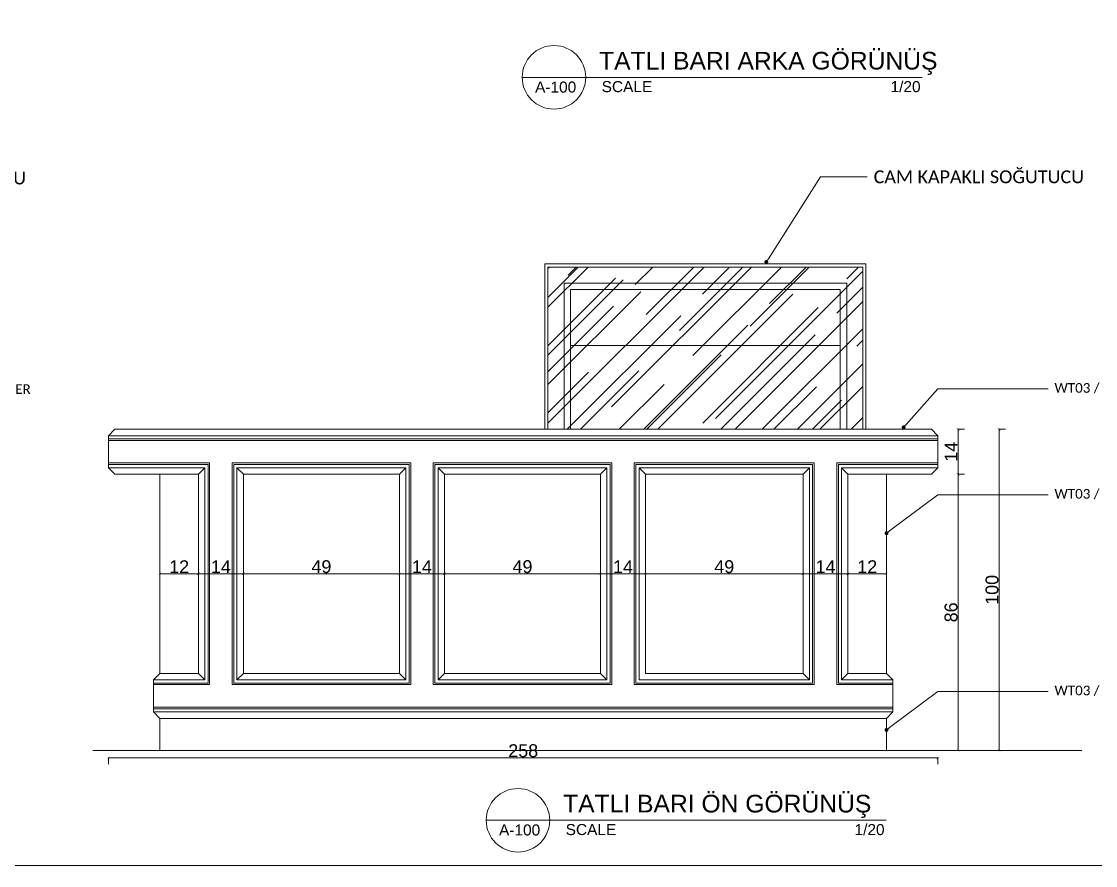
# Model space of a CAD drawing. Header units: millimetres. Extents: x 29001 to 40804, y -8833 to -5892.
# Drawn here: x 40295.8 to 40630.2, y -6506.1 to -6243.3 of the extents above; entities that cross this region are included whole.
import ezdxf
from ezdxf import colors
from ezdxf.entities.mleader import LeaderData, LeaderLine
from ezdxf.enums import TextEntityAlignment as Align
from ezdxf.math import Vec2, Vec3

# ---------------------------------------------------------------- set-up
doc = ezdxf.new("R2010")
doc.units = ezdxf.units.MM
doc.layers.get('0').update_dxf_attribs({"lineweight": 0})
doc.layers.get('Defpoints').update_dxf_attribs({"lineweight": 0})
for name, color, linetype, lineweight in [('Auto-Gor_3', 8, 'Continuous', 0), ('Auto-Tarama', 251, 'Continuous', 0), ('xxx_Auto_Kaplama_Mermer', 23, 'Continuous', 0), ('xxx_Auto_Olcu_Ic', 33, 'Continuous', 0), ('xxx_Auto_Yardimci_Isaret Genel', 51, 'Continuous', 0), ('xxx_Auto_Yardimci_Metraj', 81, 'Continuous', 0), ('xxx_Auto_Yardimci_Yazi', 7, 'Continuous', 0)]:
    doc.layers.add(name, color=color, linetype=linetype, lineweight=lineweight)
doc.styles.add('Arial', font='arial.ttf')
doc.styles.add('AUTOBAN', font='')
doc.styles.add('narrow', font='ARIALN.TTF', dxfattribs={"height": 4})
doc.styles.get("Standard").update_dxf_attribs({"font": 'arial.ttf'})
doc.styles.get('AUTOBAN').set_extended_font_data('Helvetica Normal Tr')
doc.dimstyles.new('AUTO_DIM_1-20', dxfattribs={"dimtxt": 4, "dimasz": 0.75, "dimexe": 2, "dimexo": 10, "dimgap": 0.2, "dimtad": 1, "dimdec": 0, "dimrnd": 0.5, "dimdsep": 46, "dimtxsty": 'AUTOBAN', "dimblk": 'ARCHTICK', "dimcen": 2, "dimclrd": 256, "dimclre": 256, "dimclrt": 256, "dimadec": 0, "dimazin": 0, "dimtfac": 1, "dimtdec": 0, "dimtix": 1, "dimtofl": 0, "dimtmove": 1, "dimatfit": 3, "dimfxl": 1, "dimtolj": 1, "dimtzin": 0, "dimlwd": -1, "dimlwe": -1, "dimarcsym": 0})

# ---------------------------------------------------------------- blocks, each defined once
blk = doc.blocks.new('a2-20 antet')
at = {"layer": 'xxx_Auto_Yardimci_Metraj', "color": 1}
blk.add_lwpolyline([(-85069.27, -13212.01), (-86257.27, -13212.01), (-86257.27, -14052.09), (-85069.27, -14052.09)], close=True, dxfattribs=at)
at = {"layer": 'xxx_Auto_Yardimci_Yazi', "linetype": 'ByBlock', "style": 'Arial'}
for tag, p in [('PROJEADI', (-85173.91, -13280.49)), ('REVNO1', (-85169.44, -13804.54)), ('REV-T1', (-85099.41, -13804.54)), ('REVNO2', (-85169.44, -13813.1)), ('REV-T2', (-85099.41, -13813.1)), ('REVNO3', (-85169.44, -13821.65)), ('REV-T3', (-85099.41, -13821.65)), ('REVNO4', (-85169.44, -13830.21)), ('REV-T4', (-85099.41, -13830.21)), ('ÇİZİMADI', (-85173.63, -13851.47)), ('SIZE', (-85086.21, -13861.81)), ('ÖLÇEK', (-85132.48, -13869.95)), ('ÇİZEN', (-85132.49, -13878.42)), ('KONTROL', (-85132.17, -13886.98)), ('TARİH', (-85132.17, -13895.53)), ('PROJENO', (-85132.17, -13904.09)), ('PRJNO', (-85140.88, -13918.85)), ('DC', (-85114.62, -13918.85)), ('SSN', (-85096.92, -13918.85))]:
    blk.add_attdef(tag, p, '', height=3.93, dxfattribs=at)
blk = doc.blocks.new('_Dot')
at = {"color": 0, "linetype": 'ByBlock', "lineweight": -2}
blk.add_line((-0.5, 0), (-1, 0), dxfattribs=at)
at = {"color": 0, "linetype": 'ByBlock', "const_width": 0.5}
blk.add_lwpolyline([(-0.25, 0, 1), (0.25, 0, 1)], format="xyb", close=True, dxfattribs=at)
blk = doc.blocks.new('_ArchTick')
at = {"color": 0, "linetype": 'ByBlock', "const_width": 0.15}
blk.add_lwpolyline([(-0.5, -0.5), (0.5, 0.5)], dxfattribs=at)
blk = doc.blocks.new('*D369')
at = {"layer": 'Defpoints', "color": 0, "transparency": 16777216}
for p in [(40350.9, -6415.3), (40364.9, -6415.3), (40364.9, -6415.3)]:
    blk.add_point(p, dxfattribs=at)
at = {"layer": 'xxx_Auto_Olcu_Ic', "transparency": 16777216}
for p, q in [((40350.9, -6415.3), (40350.9, -6413.3)), ((40364.9, -6415.3), (40364.9, -6413.3)), ((40350.9, -6415.3), (40364.9, -6415.3))]:
    blk.add_line(p, q, dxfattribs=at)
at = {"layer": 'xxx_Auto_Olcu_Ic', "transparency": 16777216, "xscale": 0.75, "yscale": 0.75, "zscale": 0.75, "rotation": 180}
blk.add_blockref('_ArchTick', (40350.9, -6415.3), dxfattribs=at)
at = {"layer": 'xxx_Auto_Olcu_Ic', "transparency": 16777216, "xscale": 0.75, "yscale": 0.75, "zscale": 0.75}
blk.add_blockref('_ArchTick', (40364.9, -6415.3), dxfattribs=at)
at = {"layer": 'xxx_Auto_Olcu_Ic', "transparency": 16777216, "insert": (40357.9, -6413.1), "char_height": 4, "attachment_point": 5, "style": 'AUTOBAN'}
blk.add_mtext('\\A1;14', dxfattribs=at)
blk = doc.blocks.new('*D370')
at = {"layer": 'Defpoints', "color": 0, "transparency": 16777216}
for p in [(40364.9, -6415.3), (40413.5, -6415.3), (40413.5, -6415.3)]:
    blk.add_point(p, dxfattribs=at)
at = {"layer": 'xxx_Auto_Olcu_Ic', "transparency": 16777216}
for p, q in [((40364.9, -6415.3), (40364.9, -6413.3)), ((40413.5, -6415.3), (40413.5, -6413.3)), ((40364.9, -6415.3), (40413.5, -6415.3))]:
    blk.add_line(p, q, dxfattribs=at)
at = {"layer": 'xxx_Auto_Olcu_Ic', "transparency": 16777216, "xscale": 0.75, "yscale": 0.75, "zscale": 0.75, "rotation": 180}
blk.add_blockref('_ArchTick', (40364.9, -6415.3), dxfattribs=at)
at = {"layer": 'xxx_Auto_Olcu_Ic', "transparency": 16777216, "xscale": 0.75, "yscale": 0.75, "zscale": 0.75}
blk.add_blockref('_ArchTick', (40413.5, -6415.3), dxfattribs=at)
at = {"layer": 'xxx_Auto_Olcu_Ic', "transparency": 16777216, "insert": (40389.2, -6413.1), "char_height": 4, "attachment_point": 5, "style": 'AUTOBAN'}
blk.add_mtext('\\A1;49', dxfattribs=at)
blk = doc.blocks.new('*D371')
at = {"layer": 'Defpoints', "color": 0, "transparency": 16777216}
for p in [(40413.5, -6415.3), (40427.5, -6415.3), (40427.5, -6415.3)]:
    blk.add_point(p, dxfattribs=at)
at = {"layer": 'xxx_Auto_Olcu_Ic', "transparency": 16777216}
for p, q in [((40427.5, -6415.3), (40427.5, -6413.3)), ((40413.5, -6415.3), (40413.5, -6417.3)), ((40413.5, -6415.3), (40427.5, -6415.3))]:
    blk.add_line(p, q, dxfattribs=at)
at = {"layer": 'xxx_Auto_Olcu_Ic', "transparency": 16777216, "xscale": 0.75, "yscale": 0.75, "zscale": 0.75, "rotation": 180}
blk.add_blockref('_ArchTick', (40413.5, -6415.3), dxfattribs=at)
at = {"layer": 'xxx_Auto_Olcu_Ic', "transparency": 16777216, "xscale": 0.75, "yscale": 0.75, "zscale": 0.75}
blk.add_blockref('_ArchTick', (40427.5, -6415.3), dxfattribs=at)
at = {"layer": 'xxx_Auto_Olcu_Ic', "transparency": 16777216, "insert": (40420.5, -6413.1), "char_height": 4, "attachment_point": 5, "style": 'AUTOBAN'}
blk.add_mtext('\\A1;14', dxfattribs=at)
blk = doc.blocks.new('*D372')
at = {"layer": 'Defpoints', "color": 0, "transparency": 16777216}
for p in [(40427.5, -6415.3), (40476.1, -6415.3), (40476.1, -6415.3)]:
    blk.add_point(p, dxfattribs=at)
at = {"layer": 'xxx_Auto_Olcu_Ic', "transparency": 16777216}
for p, q in [((40476.1, -6415.3), (40476.1, -6413.3)), ((40427.5, -6415.3), (40427.5, -6417.3)), ((40427.5, -6415.3), (40476.1, -6415.3))]:
    blk.add_line(p, q, dxfattribs=at)
at = {"layer": 'xxx_Auto_Olcu_Ic', "transparency": 16777216, "xscale": 0.75, "yscale": 0.75, "zscale": 0.75, "rotation": 180}
blk.add_blockref('_ArchTick', (40427.5, -6415.3), dxfattribs=at)
at = {"layer": 'xxx_Auto_Olcu_Ic', "transparency": 16777216, "xscale": 0.75, "yscale": 0.75, "zscale": 0.75}
blk.add_blockref('_ArchTick', (40476.1, -6415.3), dxfattribs=at)
at = {"layer": 'xxx_Auto_Olcu_Ic', "transparency": 16777216, "insert": (40451.8, -6413.1), "char_height": 4, "attachment_point": 5, "style": 'AUTOBAN'}
blk.add_mtext('\\A1;49', dxfattribs=at)
blk = doc.blocks.new('*D373')
at = {"layer": 'Defpoints', "color": 0, "transparency": 16777216}
for p in [(40476.1, -6415.3), (40490.1, -6415.3), (40490.1, -6415.3)]:
    blk.add_point(p, dxfattribs=at)
at = {"layer": 'xxx_Auto_Olcu_Ic', "transparency": 16777216}
for p, q in [((40476.1, -6415.3), (40476.1, -6413.3)), ((40490.1, -6415.3), (40490.1, -6413.3)), ((40476.1, -6415.3), (40490.1, -6415.3))]:
    blk.add_line(p, q, dxfattribs=at)
at = {"layer": 'xxx_Auto_Olcu_Ic', "transparency": 16777216, "xscale": 0.75, "yscale": 0.75, "zscale": 0.75, "rotation": 180}
blk.add_blockref('_ArchTick', (40476.1, -6415.3), dxfattribs=at)
at = {"layer": 'xxx_Auto_Olcu_Ic', "transparency": 16777216, "xscale": 0.75, "yscale": 0.75, "zscale": 0.75}
blk.add_blockref('_ArchTick', (40490.1, -6415.3), dxfattribs=at)
at = {"layer": 'xxx_Auto_Olcu_Ic', "transparency": 16777216, "insert": (40483.1, -6413.1), "char_height": 4, "attachment_point": 5, "style": 'AUTOBAN'}
blk.add_mtext('\\A1;14', dxfattribs=at)
blk = doc.blocks.new('*D374')
at = {"layer": 'Defpoints', "color": 0, "transparency": 16777216}
for p in [(40490.1, -6415.3), (40539.14, -6415.3), (40539.14, -6415.3)]:
    blk.add_point(p, dxfattribs=at)
at = {"layer": 'xxx_Auto_Olcu_Ic', "transparency": 16777216}
for p, q in [((40490.1, -6415.3), (40490.1, -6413.3)), ((40539.14, -6415.3), (40539.14, -6413.3)), ((40490.1, -6415.3), (40539.14, -6415.3))]:
    blk.add_line(p, q, dxfattribs=at)
at = {"layer": 'xxx_Auto_Olcu_Ic', "transparency": 16777216, "xscale": 0.75, "yscale": 0.75, "zscale": 0.75, "rotation": 180}
blk.add_blockref('_ArchTick', (40490.1, -6415.3), dxfattribs=at)
at = {"layer": 'xxx_Auto_Olcu_Ic', "transparency": 16777216, "xscale": 0.75, "yscale": 0.75, "zscale": 0.75}
blk.add_blockref('_ArchTick', (40539.14, -6415.3), dxfattribs=at)
at = {"layer": 'xxx_Auto_Olcu_Ic', "transparency": 16777216, "insert": (40514.62, -6413.1), "char_height": 4, "attachment_point": 5, "style": 'AUTOBAN'}
blk.add_mtext('\\A1;49', dxfattribs=at)
blk = doc.blocks.new('*D375')
at = {"layer": 'Defpoints', "color": 0, "transparency": 16777216}
for p in [(40539.14, -6415.3), (40553.14, -6415.3), (40553.14, -6415.3)]:
    blk.add_point(p, dxfattribs=at)
at = {"layer": 'xxx_Auto_Olcu_Ic', "transparency": 16777216}
for p, q in [((40539.14, -6415.3), (40539.14, -6413.3)), ((40553.14, -6415.3), (40553.14, -6413.3)), ((40539.14, -6415.3), (40553.14, -6415.3))]:
    blk.add_line(p, q, dxfattribs=at)
at = {"layer": 'xxx_Auto_Olcu_Ic', "transparency": 16777216, "xscale": 0.75, "yscale": 0.75, "zscale": 0.75, "rotation": 180}
blk.add_blockref('_ArchTick', (40539.14, -6415.3), dxfattribs=at)
at = {"layer": 'xxx_Auto_Olcu_Ic', "transparency": 16777216, "xscale": 0.75, "yscale": 0.75, "zscale": 0.75}
blk.add_blockref('_ArchTick', (40553.14, -6415.3), dxfattribs=at)
at = {"layer": 'xxx_Auto_Olcu_Ic', "transparency": 16777216, "insert": (40546.14, -6413.1), "char_height": 4, "attachment_point": 5, "style": 'AUTOBAN'}
blk.add_mtext('\\A1;14', dxfattribs=at)
blk = doc.blocks.new('*D376')
at = {"layer": 'Defpoints', "color": 0, "transparency": 16777216}
for p in [(40553.14, -6415.3), (40565.14, -6415.3), (40565.14, -6415.3)]:
    blk.add_point(p, dxfattribs=at)
at = {"layer": 'xxx_Auto_Olcu_Ic', "transparency": 16777216}
for p, q in [((40565.14, -6415.3), (40565.14, -6413.3)), ((40553.14, -6415.3), (40553.14, -6417.3)), ((40553.14, -6415.3), (40565.14, -6415.3))]:
    blk.add_line(p, q, dxfattribs=at)
at = {"layer": 'xxx_Auto_Olcu_Ic', "transparency": 16777216, "xscale": 0.75, "yscale": 0.75, "zscale": 0.75, "rotation": 180}
blk.add_blockref('_ArchTick', (40553.14, -6415.3), dxfattribs=at)
at = {"layer": 'xxx_Auto_Olcu_Ic', "transparency": 16777216, "xscale": 0.75, "yscale": 0.75, "zscale": 0.75}
blk.add_blockref('_ArchTick', (40565.14, -6415.3), dxfattribs=at)
at = {"layer": 'xxx_Auto_Olcu_Ic', "transparency": 16777216, "insert": (40559.14, -6413.1), "char_height": 4, "attachment_point": 5, "style": 'AUTOBAN'}
blk.add_mtext('\\A1;12', dxfattribs=at)
blk = doc.blocks.new('*D377')
at = {"layer": 'Defpoints', "color": 0, "transparency": 16777216}
for p in [(40338.9, -6415.3), (40338.9, -6415.3), (40350.9, -6415.3)]:
    blk.add_point(p, dxfattribs=at)
at = {"layer": 'xxx_Auto_Olcu_Ic', "transparency": 16777216}
for p, q in [((40338.9, -6415.3), (40338.9, -6413.3)), ((40350.9, -6415.3), (40350.9, -6413.3)), ((40350.9, -6415.3), (40338.9, -6415.3))]:
    blk.add_line(p, q, dxfattribs=at)
at = {"layer": 'xxx_Auto_Olcu_Ic', "transparency": 16777216, "xscale": 0.75, "yscale": 0.75, "zscale": 0.75, "rotation": 180}
blk.add_blockref('_ArchTick', (40338.9, -6415.3), dxfattribs=at)
at = {"layer": 'xxx_Auto_Olcu_Ic', "transparency": 16777216, "xscale": 0.75, "yscale": 0.75, "zscale": 0.75}
blk.add_blockref('_ArchTick', (40350.9, -6415.3), dxfattribs=at)
at = {"layer": 'xxx_Auto_Olcu_Ic', "transparency": 16777216, "insert": (40344.9, -6413.1), "char_height": 4, "attachment_point": 5, "style": 'AUTOBAN'}
blk.add_mtext('\\A1;12', dxfattribs=at)
blk = doc.blocks.new('*D378')
at = {"layer": 'Defpoints', "color": 0, "transparency": 16777216}
for p in [(40322.9, -6372.42, 0), (40581.14, -6371.67, 0), (40581.14, -6472.6)]:
    blk.add_point(p, dxfattribs=at)
at = {"layer": 'xxx_Auto_Olcu_Ic', "transparency": 16777216}
for p, q in [((40322.9, -6472.6), (40322.9, -6474.6)), ((40322.9, -6472.6), (40581.14, -6472.6)), ((40581.14, -6472.6), (40581.14, -6474.6))]:
    blk.add_line(p, q, dxfattribs=at)
at = {"layer": 'xxx_Auto_Olcu_Ic', "transparency": 16777216, "xscale": 0.75, "yscale": 0.75, "zscale": 0.75, "rotation": 180}
blk.add_blockref('_ArchTick', (40322.9, -6472.6), dxfattribs=at)
at = {"layer": 'xxx_Auto_Olcu_Ic', "transparency": 16777216, "xscale": 0.75, "yscale": 0.75, "zscale": 0.75}
blk.add_blockref('_ArchTick', (40581.14, -6472.6), dxfattribs=at)
at = {"layer": 'xxx_Auto_Olcu_Ic', "transparency": 16777216, "insert": (40452.02, -6470.4), "char_height": 4, "attachment_point": 5, "style": 'AUTOBAN'}
blk.add_mtext('\\A1;258', dxfattribs=at)
blk = doc.blocks.new('*D379')
at = {"layer": 'Defpoints', "color": 0, "transparency": 16777216}
for p in [(40565.14, -6370.3, 0), (40600.2, -6370.3), (40565.14, -6470.3)]:
    blk.add_point(p, dxfattribs=at)
at = {"layer": 'xxx_Auto_Olcu_Ic', "transparency": 16777216}
for p, q in [((40600.2, -6370.3), (40602.2, -6370.3)), ((40600.2, -6470.3), (40600.2, -6370.3)), ((40600.2, -6470.3), (40602.2, -6470.3))]:
    blk.add_line(p, q, dxfattribs=at)
at = {"layer": 'xxx_Auto_Olcu_Ic', "transparency": 16777216, "xscale": 0.75, "yscale": 0.75, "zscale": 0.75}
for p, rotation in [((40600.2, -6370.3), 90), ((40600.2, -6470.3), 270)]:
    blk.add_blockref('_ArchTick', p, dxfattribs=dict(at, rotation=rotation))
at = {"layer": 'xxx_Auto_Olcu_Ic', "transparency": 16777216, "insert": (40598, -6420.3), "char_height": 4, "attachment_point": 5, "rotation": 90, "style": 'AUTOBAN'}
blk.add_mtext('\\A1;100', dxfattribs=at)
blk = doc.blocks.new('*D380')
at = {"layer": 'Defpoints', "color": 0, "transparency": 16777216}
for p in [(40565.76, -6370.3), (40565.14, -6384.3), (40587.44, -6384.3)]:
    blk.add_point(p, dxfattribs=at)
at = {"layer": 'xxx_Auto_Olcu_Ic', "transparency": 16777216}
for p, q in [((40587.44, -6370.3), (40589.44, -6370.3)), ((40587.44, -6370.3), (40587.44, -6384.3)), ((40587.44, -6384.3), (40589.44, -6384.3))]:
    blk.add_line(p, q, dxfattribs=at)
at = {"layer": 'xxx_Auto_Olcu_Ic', "transparency": 16777216, "xscale": 0.75, "yscale": 0.75, "zscale": 0.75}
for p, rotation in [((40587.44, -6370.3), 90), ((40587.44, -6384.3), 270)]:
    blk.add_blockref('_ArchTick', p, dxfattribs=dict(at, rotation=rotation))
at = {"layer": 'xxx_Auto_Olcu_Ic', "transparency": 16777216, "insert": (40585.24, -6377.3), "char_height": 4, "attachment_point": 5, "rotation": 90, "style": 'AUTOBAN'}
blk.add_mtext('\\A1;14', dxfattribs=at)
blk = doc.blocks.new('*D381')
at = {"layer": 'Defpoints', "color": 0, "transparency": 16777216}
for p in [(40579.14, -6384.3), (40579.14, -6470.3), (40587.44, -6470.3)]:
    blk.add_point(p, dxfattribs=at)
at = {"layer": 'xxx_Auto_Olcu_Ic', "transparency": 16777216}
for p, q in [((40587.44, -6384.3), (40589.44, -6384.3)), ((40587.44, -6384.3), (40587.44, -6470.3)), ((40587.44, -6470.3), (40589.44, -6470.3))]:
    blk.add_line(p, q, dxfattribs=at)
at = {"layer": 'xxx_Auto_Olcu_Ic', "transparency": 16777216, "xscale": 0.75, "yscale": 0.75, "zscale": 0.75}
for p, rotation in [((40587.44, -6384.3), 90), ((40587.44, -6470.3), 270)]:
    blk.add_blockref('_ArchTick', p, dxfattribs=dict(at, rotation=rotation))
at = {"layer": 'xxx_Auto_Olcu_Ic', "transparency": 16777216, "insert": (40585.24, -6427.3), "char_height": 4, "attachment_point": 5, "rotation": 90, "style": 'AUTOBAN'}
blk.add_mtext('\\A1;86', dxfattribs=at)
blk = doc.blocks.new('TITLE')
for p, q in [((7.65, 0), (-7.2, 0)), ((7.2, 0), (83.43, 0))]:
    blk.add_line(p, q)
for start, end in [(0, 180), (180, 0)]:
    blk.add_arc((0, 0), 7.2, start, end)
blk.add_text('SCALE', height=2.5).set_placement((10.81, -3.35))
blk.add_attdef('%%UTITLE', (10.23, 1.78), '', height=4)
blk.add_attdef('SHEET', text='', height=2.5).set_placement((3.8, 2.58), align=Align.MIDDLE_CENTER)
blk.add_attdef('R-XXX', text='', height=2.5).set_placement((0.38, -3.45), align=Align.CENTER)
blk.add_attdef('SCALE', text='', height=2.5).set_placement((83.07, -3.35), align=Align.RIGHT)

msp = doc.modelspace()

# ---------------------------------------------------------------- hatches: boundary and pattern name
at = {"layer": 'Auto-Tarama'}
h = msp.add_hatch(dxfattribs=at)
h.set_pattern_fill('AR-RROOF', color=256, scale=0.5, angle=45)
h.set_pattern_definition([(45, (70628.024, 53976.783), (10.7763073, 28.7368196), [190.5, -25.4, 63.5, -12.7]), (45, (70635.477, 53993.217), (-20.9239968, 2.9634845), [38.1, -4.191, 76.2, -9.525]), (45, (70624.881, 53988.906), (40.6805602, 52.7141034), [101.6, -17.78, 50.8, -12.7])])
h.paths.add_polyline_path([(40459.74, -6370.3), (40557.74, -6370.3), (40557.74, -6319.8), (40459.74, -6319.8)])

# ---------------------------------------------------------------- linework, layer by layer
for p, q in [((40424, -6380.8), (40479.6, -6380.8)), ((40317.98, -6470.3), (40625.96, -6470.3))]:
    msp.add_line(p, q)
at = {"layer": 'Auto-Gor_3'}
for p, q in [((40458.74, -6318.8, 0), (40558.74, -6318.8, 0)), ((40458.74, -6318.8, 0), (40458.74, -6370.3, 0)), ((40459.74, -6319.8, 0), (40557.74, -6319.8, 0)), ((40459.74, -6319.8, 0), (40459.74, -6370.3, 0)), ((40557.74, -6319.8, 0), (40557.74, -6370.3, 0)), ((40558.74, -6318.8, 0), (40558.74, -6370.3, 0)), ((40464.74, -6324.8, 0), (40464.74, -6370.3, 0)), ((40466.74, -6326.8, 0), (40466.74, -6370.3, 0)), ((40550.74, -6326.8, 0), (40550.74, -6370.3, 0)), ((40552.74, -6324.8, 0), (40552.74, -6370.3, 0)), ((40550.74, -6344.22, 0), (40466.74, -6344.22, 0))]:
    msp.add_line(p, q, dxfattribs=at)
at = {"layer": 'Auto-Gor_3', "elevation": 0}
for points in [[(40464.74, -6324.8), (40552.74, -6324.8)], [(40466.74, -6326.8), (40550.74, -6326.8)]]:
    msp.add_lwpolyline(points, dxfattribs=at)
at = {"layer": 'xxx_Auto_Kaplama_Mermer', "linetype": 'Continuous'}
for p, q in [((40417, -6380.8), (40361.4, -6380.8)), ((40361.4, -6380.8), (40361.4, -6449.8)), ((40417, -6449.8), (40417, -6380.8)), ((40479.6, -6380.8), (40424, -6380.8)), ((40424, -6380.8), (40424, -6449.8)), ((40479.6, -6449.8), (40479.6, -6380.8)), ((40542.64, -6380.8), (40486.6, -6380.8)), ((40486.6, -6380.8), (40486.6, -6449.8)), ((40542.64, -6449.8), (40542.64, -6380.8)), ((40549.64, -6449.8), (40549.64, -6380.8)), ((40549.64, -6380.8), (40581.14, -6380.8)), ((40361.4, -6449.8), (40417, -6449.8)), ((40424, -6449.8), (40479.6, -6449.8)), ((40486.6, -6449.8), (40542.64, -6449.8)), ((40567.14, -6449.8), (40549.64, -6449.8)), ((40336.9, -6456.8), (40567.14, -6456.8, 0)), ((40336.9, -6457.3), (40567.14, -6457.3, 0)), ((40336.9, -6458.3), (40567.14, -6458.3, 0)), ((40338.9, -6460.3), (40565.14, -6460.3, 0))]:
    msp.add_line(p, q, dxfattribs=at)
at = {"layer": 'xxx_Auto_Kaplama_Mermer', "color": 252}
for p, q in [((40416.5, -6381.3), (40361.9, -6381.3)), ((40361.9, -6381.3), (40361.9, -6449.3)), ((40415.5, -6382.3), (40362.9, -6382.3)), ((40362.9, -6382.3), (40362.9, -6448.3)), ((40364.9, -6384.3, 0), (40362.9, -6382.3, 0)), ((40413.5, -6384.3), (40415.5, -6382.3)), ((40415.5, -6448.3), (40415.5, -6382.3)), ((40416.5, -6449.3), (40416.5, -6381.3)), ((40479.1, -6381.3), (40424.5, -6381.3)), ((40424.5, -6381.3), (40424.5, -6449.3)), ((40478.1, -6382.3), (40425.5, -6382.3)), ((40425.5, -6382.3), (40425.5, -6448.3)), ((40427.5, -6384.3), (40425.5, -6382.3)), ((40474.7, -6380.8), (40474.7, -6380.78)), ((40476.1, -6384.3), (40478.1, -6382.3)), ((40478.1, -6448.3), (40478.1, -6382.3)), ((40479.1, -6449.3), (40479.1, -6381.3)), ((40542.14, -6381.3), (40487.1, -6381.3)), ((40487.1, -6381.3), (40487.1, -6449.3)), ((40541.14, -6382.3), (40488.1, -6382.3)), ((40488.1, -6382.3), (40488.1, -6448.3)), ((40490.1, -6384.3), (40488.1, -6382.3)), ((40539.14, -6384.3), (40541.14, -6382.3)), ((40541.14, -6448.3), (40541.14, -6382.3)), ((40542.14, -6380.8), (40542.14, -6380.78)), ((40542.14, -6449.3), (40542.14, -6381.3)), ((40550.14, -6449.3), (40550.14, -6381.3)), ((40550.14, -6381.3), (40581.14, -6381.3)), ((40551.14, -6448.3), (40551.14, -6382.3)), ((40551.14, -6382.3), (40581.14, -6382.3)), ((40413.5, -6384.3), (40364.9, -6384.3)), ((40364.9, -6384.3), (40364.9, -6446.3)), ((40413.5, -6446.3), (40413.5, -6384.3)), ((40476.1, -6384.3), (40427.5, -6384.3)), ((40427.5, -6384.3), (40427.5, -6446.3)), ((40476.1, -6446.3), (40476.1, -6384.3)), ((40539.14, -6384.3), (40490.1, -6384.3)), ((40490.1, -6384.3), (40490.1, -6446.3)), ((40539.14, -6446.3), (40539.14, -6384.3)), ((40553.14, -6446.3), (40553.14, -6384.3)), ((40553.14, -6384.3), (40579.14, -6384.3)), ((40364.9, -6446.3, 0), (40362.9, -6448.3, 0)), ((40364.9, -6446.3), (40413.5, -6446.3)), ((40413.5, -6446.3), (40415.5, -6448.3)), ((40427.5, -6446.3), (40425.5, -6448.3)), ((40427.5, -6446.3), (40476.1, -6446.3)), ((40476.1, -6446.3), (40478.1, -6448.3)), ((40490.1, -6446.3), (40539.14, -6446.3)), ((40539.14, -6446.3), (40541.14, -6448.3)), ((40565.14, -6446.3), (40553.14, -6446.3)), ((40361.9, -6449.3), (40416.5, -6449.3)), ((40362.9, -6448.3), (40415.5, -6448.3)), ((40424.5, -6449.3), (40479.1, -6449.3)), ((40425.5, -6448.3), (40478.1, -6448.3)), ((40487.1, -6449.3), (40542.14, -6449.3)), ((40488.1, -6448.3), (40541.14, -6448.3)), ((40567.14, -6449.3), (40550.14, -6449.3)), ((40567.14, -6448.3), (40551.14, -6448.3))]:
    msp.add_line(p, q, dxfattribs=at)
at = {"layer": 'xxx_Auto_Kaplama_Mermer'}
msp.add_line((40549.64, -6470.3), (40565.14, -6470.3), dxfattribs=at)
at = {"layer": 'xxx_Auto_Kaplama_Mermer', "elevation": 0}
for points in [[(40579.14, -6370.3), (40324.9, -6370.3), (40322.9, -6372.3), (40322.9, -6373.8), (40322.9, -6382.3), (40324.9, -6384.3)], [(40579.14, -6384.3), (40581.14, -6382.3), (40581.14, -6372.3), (40579.14, -6370.3), (40549.64, -6370.3)], [(40581.14, -6373.8), (40322.9, -6373.8)]]:
    msp.add_lwpolyline(points, dxfattribs=at)
at = {"layer": 'xxx_Auto_Kaplama_Mermer', "color": 252, "elevation": 0}
for points in [[(40581.14, -6372.3), (40322.9, -6372.3)], [(40322.9, -6373.3), (40581.14, -6373.3)], [(40350.9, -6384.3), (40352.9, -6382.3)], [(40553.14, -6384.3), (40551.14, -6382.3)]]:
    msp.add_lwpolyline(points, dxfattribs=at)
at = {"layer": 'xxx_Auto_Kaplama_Mermer', "linetype": 'Continuous'}
for points in [[(40336.9, -6449.8), (40354.4, -6449.8), (40354.4, -6380.8), (40322.9, -6380.8)], [(40565.14, -6384.3), (40565.14, -6446.3), (40567.14, -6448.3), (40567.14, -6458.3), (40565.14, -6460.3), (40565.14, -6470.3)]]:
    msp.add_lwpolyline(points, dxfattribs=at)
at = {"layer": 'xxx_Auto_Kaplama_Mermer', "color": 252}
for points in [[(40336.9, -6449.3), (40353.9, -6449.3), (40353.9, -6381.3), (40322.9, -6381.3)], [(40336.9, -6448.3), (40352.9, -6448.3), (40352.9, -6382.3), (40322.9, -6382.3)], [(40338.9, -6446.3), (40350.9, -6446.3), (40350.9, -6384.3), (40324.9, -6384.3)], [(40350.9, -6446.3), (40352.9, -6448.3)], [(40553.14, -6446.3), (40551.14, -6448.3)]]:
    msp.add_lwpolyline(points, dxfattribs=at)
at = {"layer": 'xxx_Auto_Kaplama_Mermer'}
msp.add_lwpolyline([(40338.9, -6384.3), (40338.9, -6446.3), (40336.9, -6448.3), (40336.9, -6458.3), (40338.9, -6460.3), (40338.9, -6470.3), (40565.14, -6470.3)], dxfattribs=at)

# ---------------------------------------------------------------- block references
at = {"layer": 'xxx_Auto_Yardimci_Isaret Genel'}
ref = msp.add_blockref('TITLE', (40461.6, -6260.73), dxfattribs=dict(at, xscale=1.374028485915915, yscale=1.374028485915915, zscale=1.374028485915915))
ref.add_attrib('R-XXX', 'A-100', dxfattribs={"layer": '0', "height": 3.435, "style": 'AUTOBAN'}).set_placement((40462.13, -6265.47), align=Align.CENTER)
ref.add_attrib('SCALE', '1/20', dxfattribs={"layer": '0', "height": 3.435, "style": 'AUTOBAN'}).set_placement((40575.75, -6265.34), align=Align.RIGHT)
ref.add_attrib('%%UTITLE', 'TATLI BARI ARKA GÖRÜNÜŞ', (40475.65, -6258.29), dxfattribs={"layer": '0', "height": 5.4961, "style": 'AUTOBAN'})
ref = msp.add_blockref('TITLE', (40450.39, -6492.04, 0), dxfattribs=dict(at, xscale=1.374028485915915, yscale=1.374028485915915, zscale=1.374028485915915))
ref.add_attrib('R-XXX', 'A-100', dxfattribs={"layer": '0', "height": 3.435, "style": 'AUTOBAN'}).set_placement((40450.91, -6496.77, 0), align=Align.CENTER)
ref.add_attrib('SCALE', '1/20', dxfattribs={"layer": '0', "height": 3.435, "style": 'AUTOBAN'}).set_placement((40564.53, -6496.65, 0), align=Align.RIGHT)
ref.add_attrib('%%UTITLE', 'TATLI BARI ÖN GÖRÜNÜŞ', (40464.44, -6489.6, 0), dxfattribs={"layer": '0', "height": 5.4961, "style": 'AUTOBAN'})
at = {"layer": 'xxx_Auto_Yardimci_Yazi', "ltscale": 0.4, "xscale": 0.7073411855524879, "yscale": 0.7073411855524879, "zscale": 0.7073411855524879}
msp.add_blockref('a2-20 antet', (100921.73, 3433.5), dxfattribs=at)

# ---------------------------------------------------------------- dimensions: what is measured, and where the dimension line sits
at = {"layer": 'xxx_Auto_Olcu_Ic'}
for base, p1, p2, picture, middle in [((40600.2, -6370.3), (40565.14, -6470.3), (40565.14, -6370.3, 0), '*D379', (40598, -6420.3)), ((40587.44, -6384.3), (40565.76, -6370.3), (40565.14, -6384.3), '*D380', (40585.24, -6377.3)), ((40587.44, -6470.3), (40579.14, -6384.3), (40579.14, -6470.3), '*D381', (40585.24, -6427.3))]:
    dim = msp.add_linear_dim(base=base, p1=p1, p2=p2, angle=90, dimstyle='AUTO_DIM_1-20', override={"dimfxl": 0, "dimfxlon": 1}, dxfattribs=at)
    dim.commit()
    dim.dimension.update_dxf_attribs({"geometry": picture, "text_midpoint": middle})
for base, p1, p2, picture, middle in [((40581.14, -6472.6), (40322.9, -6372.42, 0), (40581.14, -6371.67, 0), '*D378', (40452.02, -6470.4)), ((40338.9, -6415.3), (40350.9, -6415.3), (40338.9, -6415.3), '*D377', (40344.9, -6413.1)), ((40364.9, -6415.3), (40350.9, -6415.3), (40364.9, -6415.3), '*D369', (40357.9, -6413.1)), ((40413.5, -6415.3), (40364.9, -6415.3), (40413.5, -6415.3), '*D370', (40389.2, -6413.1)), ((40427.5, -6415.3), (40413.5, -6415.3), (40427.5, -6415.3), '*D371', (40420.5, -6413.1)), ((40476.1, -6415.3), (40427.5, -6415.3), (40476.1, -6415.3), '*D372', (40451.8, -6413.1)), ((40490.1, -6415.3), (40476.1, -6415.3), (40490.1, -6415.3), '*D373', (40483.1, -6413.1)), ((40539.14, -6415.3), (40490.1, -6415.3), (40539.14, -6415.3), '*D374', (40514.62, -6413.1)), ((40553.14, -6415.3), (40539.14, -6415.3), (40553.14, -6415.3), '*D375', (40546.14, -6413.1)), ((40565.14, -6415.3), (40553.14, -6415.3), (40565.14, -6415.3), '*D376', (40559.14, -6413.1))]:
    dim = msp.add_linear_dim(base=base, p1=p1, p2=p2, dimstyle='AUTO_DIM_1-20', override={"dimfxl": 0, "dimfxlon": 1}, dxfattribs=at)
    dim.commit()
    dim.dimension.update_dxf_attribs({"geometry": picture, "text_midpoint": middle})

# ---------------------------------------------------------------- leaders
at = {"layer": 'xxx_Auto_Yardimci_Yazi'}
ml = msp.add_multileader_mtext('Standard', dxfattribs=at)
ml.set_content('{\\fCalibri Light|b0|i0|c162|p34;CAM KAPAKLI SOĞUTUCU}', color=256, style='narrow')
ml.set_leader_properties(color=256, linetype='ByLayer', lineweight=-1)
ml.set_arrow_properties(name='DOT')
ml.build(insert=Vec2(0, 0))
ml.multileader.update_dxf_attribs({"dogleg_length": 49.61, "arrow_head_size": 1.2})
ctx = ml.context
ctx.base_point, ctx.arrow_head_size, ctx.plane_origin = Vec3(40229.74, -6292.08, 0), 1.2, Vec3(39898.07, -6215.12, 0)
notes = []
notes.append((ctx, [(0, (1, 1, 0), (40215.19, -6292.08, 0), (1, 0), 14.55, [(0, [(40198.3, -6318.56, 0)], 0, [])])]))
ctx.mtext.insert, ctx.mtext.width, ctx.mtext.defined_height, ctx.mtext.flow_direction = Vec3(40231.74, -6290.06, 0), 186.3768, 39.78, 5
ml = msp.add_multileader_mtext('Standard', dxfattribs=at)
ml.set_content('{\\fCalibri Light|b0|i0|c162|p34;CAM KAPAKLI SOĞUTUCU}', color=256, style='narrow')
ml.set_leader_properties(color=256, linetype='ByLayer', lineweight=-1)
ml.set_arrow_properties(name='DOT')
ml.build(insert=Vec2(0, 0))
ml.multileader.update_dxf_attribs({"dogleg_length": 49.61, "arrow_head_size": 1.2})
ctx = ml.context
ctx.base_point, ctx.arrow_head_size, ctx.plane_origin = Vec3(40559.15, -6291.72, 0), 1.2, Vec3(40204.25, -6214.76, 0)
notes.append((ctx, [(0, (1, 1, 0), (40544.61, -6291.72, 0), (1, 0), 14.55, [(0, [(40527.72, -6318.2, 0)], 0, [])])]))
ctx.mtext.insert, ctx.mtext.width, ctx.mtext.defined_height, ctx.mtext.flow_direction = Vec3(40561.15, -6289.7, 0), 186.3768, 39.78, 5
ml = msp.add_multileader_mtext('Standard', dxfattribs=at)
ml.set_content('{\\fCalibri Light|b0|i0|c162|p34;WT03 / MERMER}', color=256, style='narrow')
ml.set_leader_properties(color=256, linetype='ByLayer', lineweight=-1)
ml.set_arrow_properties(name='DOT')
ml.build(insert=Vec2(0, 0))
ml.multileader.update_dxf_attribs({"dogleg_length": 49.61, "arrow_head_size": 1.2})
ctx = ml.context
ctx.base_point, ctx.char_height, ctx.arrow_head_size, ctx.plane_origin = Vec3(40184.29, -6352.62, 2.74), 3, 1.2, Vec3(39833.64, -6232.41, 2.74)
notes.append((ctx, [(0, (1, 1, 0), (40153.29, -6352.62, 2.74), (1, 0), 31, [(0, [(40153.17, -6370.06, 2.74)], 0, [])])]))
ctx.mtext.insert, ctx.mtext.width, ctx.mtext.defined_height, ctx.mtext.flow_direction = Vec3(40186.29, -6350.81, 2.74), 186.3768, 39.78, 5
ml = msp.add_multileader_mtext('Standard', dxfattribs=at)
ml.set_content('{\\fCalibri Light|b0|i0|c162|p34;WT03 / MERMER}', color=256, style='narrow')
ml.set_leader_properties(color=256, linetype='ByLayer', lineweight=-1)
ml.set_arrow_properties(name='DOT')
ml.build(insert=Vec2(0, 0))
ml.multileader.update_dxf_attribs({"dogleg_length": 49.61, "arrow_head_size": 1.2})
ctx = ml.context
ctx.base_point, ctx.char_height, ctx.arrow_head_size, ctx.plane_origin = Vec3(40263.95, -6358.1, 2.74), 3, 1.2, Vec3(39913.36, -6232.41, 2.74)
notes.append((ctx, [(0, (1, 1, 0), (40243.57, -6358.1, 2.74), (1, 0), 20.38, [(0, [(40232.89, -6370.06, 2.74)], 0, [])])]))
ctx.mtext.insert, ctx.mtext.width, ctx.mtext.defined_height, ctx.mtext.flow_direction = Vec3(40265.95, -6356.29, 2.74), 186.3768, 39.78, 5
ml = msp.add_multileader_mtext('Standard', dxfattribs=at)
ml.set_content('{\\fCalibri Light|b0|i0|c162|p34;WT03 / MERMER}', color=256, style='narrow')
ml.set_leader_properties(color=256, linetype='ByLayer', lineweight=-1)
ml.set_arrow_properties(name='DOT')
ml.build(insert=Vec2(0, 0))
ml.multileader.update_dxf_attribs({"dogleg_length": 49.61, "arrow_head_size": 1.2})
ctx = ml.context
ctx.base_point, ctx.char_height, ctx.arrow_head_size, ctx.plane_origin = Vec3(40615.43, -6357.74, 2.74), 3, 1.2, Vec3(40227.7, -6232.05, 2.74)
notes.append((ctx, [(0, (1, 1, 0), (40581.16, -6357.74, 2.74), (1, 0), 34.27, [(0, [(40570.47, -6369.7, 2.74)], 0, [])])]))
ctx.mtext.insert, ctx.mtext.width, ctx.mtext.defined_height, ctx.mtext.flow_direction = Vec3(40617.43, -6355.93, 2.74), 186.3768, 39.78, 5
ml = msp.add_multileader_mtext('Standard', dxfattribs=at)
ml.set_content('{\\fCalibri Light|b0|i0|c162|p34;WT03 / MERMER}', color=256, style='narrow')
ml.set_leader_properties(color=256, linetype='ByLayer', lineweight=-1)
ml.set_arrow_properties(name='DOT')
ml.build(insert=Vec2(0, 0))
ml.multileader.update_dxf_attribs({"dogleg_length": 49.61, "arrow_head_size": 1.2})
ctx = ml.context
ctx.base_point, ctx.char_height, ctx.arrow_head_size, ctx.plane_origin = Vec3(40615.43, -6390.7, 2.74), 3, 1.2, Vec3(40227.7, -6265.01, 2.74)
notes.append((ctx, [(0, (1, 1, 0), (40581.16, -6390.7, 2.74), (1, 0), 34.27, [(0, [(40565.14, -6402.66, 2.74)], 0, [])])]))
ctx.mtext.insert, ctx.mtext.width, ctx.mtext.defined_height, ctx.mtext.flow_direction = Vec3(40617.43, -6388.89, 2.74), 186.3768, 39.78, 5
ml = msp.add_multileader_mtext('Standard', dxfattribs=at)
ml.set_content('{\\fCalibri Light|b0|i0|c162|p34;WT03 / MERMER}', color=256, style='narrow')
ml.set_leader_properties(color=256, linetype='ByLayer', lineweight=-1)
ml.set_arrow_properties(name='DOT')
ml.build(insert=Vec2(0, 0))
ml.multileader.update_dxf_attribs({"dogleg_length": 49.61, "arrow_head_size": 1.2})
ctx = ml.context
ctx.base_point, ctx.char_height, ctx.arrow_head_size, ctx.plane_origin = Vec3(40615.43, -6451.93, 2.74), 3, 1.2, Vec3(40227.7, -6326.24, 2.74)
notes.append((ctx, [(0, (1, 1, 0), (40581.16, -6451.93, 2.74), (1, 0), 34.27, [(0, [(40565.14, -6463.89, 2.74)], 0, [])])]))
ctx.mtext.insert, ctx.mtext.width, ctx.mtext.defined_height, ctx.mtext.flow_direction = Vec3(40617.43, -6450.12, 2.74), 186.3768, 39.78, 5
for ctx, leaders in notes:
    for number, flags, end, landing, length, lines in leaders:
        leader = LeaderData()
        leader.index, (leader.has_last_leader_line, leader.has_dogleg_vector, leader.attachment_direction) = number, flags
        leader.last_leader_point, leader.dogleg_vector, leader.dogleg_length = Vec3(end), Vec3(landing), length
        for number, points, colour, breaks in lines:
            line = LeaderLine()
            line.index, line.vertices, line.color, line.breaks = number, Vec3.list(points), colors.encode_raw_color(colour), breaks
            leader.lines.append(line)
        ctx.leaders.append(leader)

doc.saveas('drawing.dxf')
